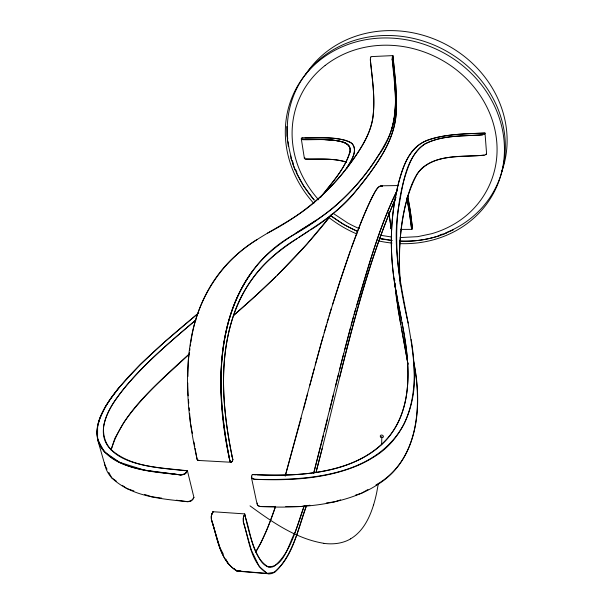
<?xml version="1.0" encoding="UTF-8"?>
<svg xmlns="http://www.w3.org/2000/svg" width="604" height="604" viewBox="0 0 604 604"><rect width="100%" height="100%" fill="white"/><g stroke="black" fill="none" stroke-linecap="round" stroke-linejoin="round"><path stroke-width="0.91" d="M195.87 319.992C171.883 340.331 147.716 360.762 127.187 384.695C117.131 397.054 106.447 410.441 103.594 426.59C100.619 467.421 160.09 467.232 187.429 470.78L193.944 497.537L191.574 500.641L187.338 501.713C161.374 498.791 131.702 496.888 111.77 477.885A81.147 46.546 -15.1 0 1 105.919 468.53L97.561 439.478L97.614 425.616L99.788 418.293L105.255 406.983L110.132 399.312L118.92 387.715L140.294 364.522L164.968 341.63L198.686 312.94M275.416 506.537L259.539 506.446L257.636 505.465L257.319 503.2L257.636 505.465L260.369 506.552C294.427 508.206 329.784 506.68 361.585 493.196A83.095 50.577 -10.2 0 0 377.704 484.536C419.402 458.919 422.694 403.502 413.393 360.324M381.826 436.33L381.652 444.778M400.014 280.784C398.134 255.296 399.833 229.482 405.586 204.56C408.953 191.959 412.366 178.429 421.464 168.607C437.983 153.854 462.845 157.365 483.064 155.273L484.166 155.16A2.96 1.185 -5.3 0 0 486.024 154.443L486.567 153.386L485.012 133.054C465.14 134.02 444.476 133.567 425.692 141.034A35.44 14.005 -6 0 0 423.011 142.333C408.055 149.958 403.042 167.655 398.685 182.521C388.651 220.868 389.482 261.396 397.674 299.992M187.776 382.944C187.361 408.425 191.521 433.793 196.957 458.617C196.436 460.852 200.143 460.097 198.391 460.444L197.41 459.84L196.957 458.617L195.1 448.432M187.927 376.473L188.335 359.841A84.719 31.144 -87.6 0 1 190.887 340.127C196.292 308.063 211.249 277.085 235.93 255.439C255.824 237.357 281.049 226.983 302.778 211.476C317.5 200.845 330.411 187.882 342.038 173.967C355.152 157.146 369.52 139.222 372.91 117.523C375.431 98.331 372.215 78.973 370.365 59.879A3.028 0.732 87.8 0 1 370.539 57.712L371.082 56.617L392.894 55.606L395.733 84.9L396.443 105.428A36.157 8.29 88.4 0 1 396.337 109.165C396.299 126.787 389.369 143.473 380.007 158.105C362.287 186.576 339.327 212.351 310.524 229.943M257.123 504.4L251.377 477.213L252.276 474.555C298.859 476.435 354.737 475.28 388.198 437.628C414.623 405.435 409.421 360.211 401.947 322.249M287.036 126.485L287.142 136.293M350.033 152.246C351.777 146.493 346.235 142.302 341.169 141.532C328.463 138.709 315.303 139.728 302.4 139.577L303.336 139.637C317.311 140.068 332.14 137.976 345.511 143.072C349.082 144.552 350.984 148.546 350.033 152.246C344.408 169.46 331.573 183.178 320.724 197.282M189.407 352.472C187.217 366.787 186.991 381.426 188.154 395.846M189.671 350.622L189.935 348.78M190.335 346.017L190.607 344.174M190.872 342.332C196.338 300.482 220.762 261.623 256.949 239.614M378.315 483.744L376.775 492.207A265.534 177.229 40.9 0 1 373.589 504.846M111.091 450.055C123.216 409.429 159.984 382.438 189.143 354.14C168.826 372.291 148.576 390.796 131.521 412.132A290.177 180.083 -7.7 0 0 127.459 417.44A245.956 150.086 -9.3 0 0 123.646 422.838L114.813 438.459L111.151 449.655M304.846 157.402L304.386 158.414A2.809 1.095 -8.9 0 0 305.465 159.033L306.387 159.094C319.388 159.38 332.864 158.12 345.541 161.751M304.476 157.991L304.386 158.414L301.321 138.98L301.789 137.999L303.238 137.961M329.505 410.909L333.491 394.593M396.05 197.312C357.998 285.012 340.475 379.833 316.149 471.799L322.128 448.651M327.474 419.206L324.423 431.558M335.552 386.16L338.618 373.748M339.629 369.671L343.744 353.325M323.434 435.552L313.597 473.551M339.697 376.919C355.016 316.813 370.516 256.232 395.182 199.169M344.793 349.233L350.584 327.255M303.367 409.837L307.625 393.634M309.829 385.261L314.178 368.878M301.2 418.066L285.277 475.801M313.665 473.287L341.645 361.615L353.499 316.639M315.258 364.869L323.042 336.654M351.166 325.103L355.741 308.674M354.08 314.556C366.673 272.744 377.877 229.973 397.07 190.577M324.152 332.759L326.507 324.62M356.813 304.899C368.78 266.273 379.176 226.628 397.251 190.29M327.126 322.498L328.372 318.293M285.194 476.05L320.815 344.567L331.392 308.289M328.999 316.209L339.395 282.989L350.335 250.932M306.5 505.525C297.704 527.881 293.574 557.968 273.023 573.113A81.495 25.481 -86 0 1 267.187 573.43L236.881 570.916C219.486 560.814 217.38 537.167 211.46 519.772L211.423 515.506L212.857 511.716L244.688 513.898C248.35 529.361 251.747 545.337 259.841 559.206C262.521 564.136 268.538 569.595 274.375 566.114C291.943 551.361 296.322 526.628 304.152 506.054M332.547 304.544C344.393 268.033 355.824 231.098 372.502 196.421C374.895 192.767 376.466 187.006 381.177 185.805L398.595 185.549M391.566 129.611C399.017 106.727 393.944 82.204 392.23 58.875L392.306 60C396.919 93.205 399.727 127.965 378.036 156.074C357.017 190.275 326.069 217.07 291.045 236.262C214.171 281.751 212.495 383.215 229.784 460.422C229.882 463.276 232.774 462.09 232.834 459.78C223.012 413.468 218.195 364.053 232.593 318.149C242.785 284.348 267.202 256.307 297.296 238.429M304.212 505.85L299.622 519.81A301.879 107.482 -88.8 0 1 297.349 526.235A253.997 87.814 -88.2 0 1 294.986 532.494C288.652 543.449 284.469 567.224 268.116 566.892C252.072 556.812 251.143 533.989 245.541 517.704L244.688 513.898L243.337 517.719L243.367 522.022C249.022 539.349 250.433 562.777 267.187 573.43L274.948 572.109C293.046 554.653 298.361 528.606 306.538 505.676M373.582 504.838C369.542 517.998 362.921 531.603 350.614 538.821M251.581 476.027L251.883 478.247L254.646 479.304C289.195 480.761 324.975 479.093 357.304 465.684A84.22 49.566 -10.1 0 0 373.687 457.1C402.521 440.029 415.862 405.48 414.359 373.061C412.222 317.659 388.848 263.729 398.565 207.761C402.876 185.851 404.906 158.15 424.71 144.077C441.992 134.888 462.566 136.315 481.471 134.903L482.581 134.79A2.99 1.148 -5.4 0 0 484.453 134.088L485.012 133.054C468.387 133.665 451.558 133.967 435.295 137.81A35.674 14.103 -6 0 0 431.868 138.761C404.839 145.564 399.433 177.833 394.752 200.883C389.429 231.853 390.554 263.676 396.654 294.442C402.664 328.334 412.109 363.208 405.994 397.825A281.373 152.895 -16 0 1 404.801 403.555A241.864 133.19 -14.9 0 1 403.223 409.361C385.126 470.622 310.509 477.356 257.13 474.812M275.598 506.326L271.483 517.877A299.312 114.481 -88.7 0 1 269.052 524.242A251.906 93.582 -88.1 0 1 266.538 530.44L260.845 542.883L255.688 552.041M275.567 506.424C270.199 521.705 264.65 537.077 256.322 551.029M351.369 248.048C358.534 229.037 365.201 209.663 375.031 191.815C376.662 189.573 378.648 185.073 382.09 186.024A33.56 8.003 89.7 0 1 382.521 186.274M370.539 57.712L370.75 57.138M243.993 515.393L243.223 518.625L243.367 522.022L251.317 550.101L259.282 566.65L267.187 573.43M406.749 197.659L408.848 208.463L411.566 228.712A2.786 0.596 89.9 0 0 412.011 229.361L412.487 228.403L410.803 214.511L407.526 195.235L410.025 208.924L412.487 228.403M184.235 470.576L187.429 470.78L184.998 473.83L180.702 474.91C153.726 471.792 121.306 470.826 101.963 448.953C88.056 428.311 106.047 403.88 118.92 387.715M193.182 499.01L190.811 501.056L188.184 501.72L176.33 500.18M251.951 271.936C212.91 326.054 217.206 398.24 229.784 460.422L230.803 462.241L232.11 461.237A4.764 1.676 -86.1 0 1 229.784 460.422C216.979 396.02 212.812 320.067 256.685 265.956C277.289 240.369 308.538 227.927 333.536 207.648C355.371 188.758 373.778 165.76 387.111 140.136C396.473 122.801 396.179 102.537 394.601 83.458M486.024 154.443L486.371 153.997M484.453 134.088L484.808 133.65M321.962 195.688C332.562 181.442 346.409 167.708 350.252 149.86L349.059 145.942C342.717 139.818 333.083 140.438 324.869 139.66M277.319 275.235L306.885 244.152L331.86 214.216C302.921 251.543 269.082 284.733 233.423 315.582L257.13 294.412L275.862 276.67M195.764 320.09C170.97 341.162 145.889 362.287 124.968 387.345A294.276 176.67 -7.8 0 0 120.815 392.562A249.354 147.142 -9.3 0 0 116.904 397.877C106.682 411.634 96.021 433.808 110.079 448.727C129.377 466.65 158.059 467.662 182.793 470.478L184.53 470.599M198.708 312.94C173.303 334.133 147.874 355.492 125.541 379.992C112.759 395.273 98.52 412.019 96.814 432.698C100.317 470.471 152.827 470.863 180.702 474.91L184.22 474.246L186.636 472.222A4.658 2.763 -15.8 0 1 180.702 474.91L144.53 470.184L119.562 462.317L104.394 451.89L97.561 439.478M325.148 65.451C315.265 73.144 307.074 82.982 301.419 94.156A106.364 95.757 26.3 0 0 293.053 120.377C290.26 138.837 293.642 157.999 301.758 174.737A106.44 95.885 26.4 0 0 317.583 198.603L318.663 199.796M308.855 231.015L298.98 237.342M315.152 221.019L295.937 233.099M267.413 233.189C302.4 215.213 333.242 189.369 355.197 156.572C362.808 145.202 370.146 133.129 372.593 119.456C375.507 100.022 372.442 80.362 370.448 60.996L370.365 59.879M367.964 489.534L361.585 493.196L355.477 495.144M375.945 484.959C418.179 461.177 422 407.541 414.185 364.748M453.234 229.928L441.864 234.828M446.492 233.023C431.724 239.176 415.627 241.887 399.667 241.17M439.516 235.651C426.605 239.886 412.909 241.766 399.342 240.988M340.648 499.886L334.541 501.841L326.334 502.973M223.352 554.253L219.947 547.669L211.46 519.772A4.621 1.653 -84.8 0 1 212.125 513.204L211.302 516.405L211.46 519.772C217.44 537.205 219.554 560.648 236.881 570.916L238.716 570.637M309.935 505.246L300.822 506.507L285.767 506.522M482.581 134.79L481.471 134.903C462.46 136.172 442.12 135.13 424.71 144.077C412.962 151.423 408.523 165.428 404.567 177.923C390.803 225.488 397.039 275.681 408.183 323.072M484.166 155.16C461.494 157.229 432.253 153.167 417.145 173.997C399.871 206.704 398.262 245.398 400.082 281.623M236.881 570.916L241.041 571.188L236.881 570.916L234.065 568.658M301.789 137.999C316.141 137.908 330.803 136.866 344.899 140.173A34.36 13.318 -8.6 0 1 347.323 140.958C360.898 145.224 351.762 160.951 346.658 168.312C350.192 161.359 358.308 151.914 352.494 144.107A34.134 13.228 -8.6 0 0 351.143 142.929C337.002 135.59 320.022 138.482 304.68 137.923M400.784 229.407L411.898 229.369M400.18 237.576L417.689 236.662L431.573 233.733A106.41 95.832 26.7 0 0 457.069 222.31C467.428 215.711 476.405 206.961 483.109 196.662A106.349 95.726 26.7 0 0 494.314 171.317C499.244 152.48 497.409 132.155 490.093 114.179A106.281 95.598 26.6 0 0 474.404 87.588C465.495 76.497 454.419 67.195 442.045 60.196A106.266 95.568 26.5 0 0 412.132 48.35C391.973 43.435 370.312 44.152 350.765 51.302A106.304 95.643 26.3 0 0 325.148 65.451M255.9 474.752L252.276 474.555M198.044 460.429L231.128 462.264M187.429 470.78L186.847 470.743M193.371 497.5L193.944 497.537M305.465 159.033C319.131 159.38 333.363 157.893 346.515 162.295M182.793 470.478L183.367 470.524M238.965 571.293L269.142 573.8M391.369 236.987L380.21 235.205M392.049 240.603L381.856 239.025M391.951 240.437L379.101 238.255M161.661 498.134L151.581 496.722L144.515 494.397M323.918 543.328C296.119 538.806 272.291 522.135 250.018 505.858M379.357 238.497L381.947 239.048M381.177 185.805L382.09 186.024M133.914 490.909L126.855 488.583L122.325 485.374M357.742 231.355C347.934 227.263 338.731 221.759 330.35 215.235M357.417 231.407L343.668 224.462L330.924 215.862M116.293 481.094L111.77 477.885L108.765 472.336M333.423 213.522L347.625 222.921A106.455 95.915 26.5 0 0 359.327 228.629M230.554 565.835L228.448 564.136L225.896 559.198M314.156 200.052L303.548 185.836L296.353 172.593M314.118 199.924C304.793 189.075 297.342 176.625 292.54 163.133M107.044 469.165L104.9 465.201L104.447 462.634M290.358 156.006L294.382 168.01M294.291 167.806L295.341 170.313M251.377 477.213L252.381 478.662L254.646 479.304C307.489 480.648 375.741 476.564 404.114 423.94C416.564 397.636 415.726 367.602 411.15 339.508M291.03 158.399L291.755 160.77M212.97 512.192L212.857 511.716L213.031 512.434M406.885 198.573L409.686 214.148L411.566 228.712M232.563 458.511L232.834 459.78L232.668 459.017M232.449 457.998L232.616 458.768M232.344 457.485L231.959 455.688C220.702 399.946 216.398 337.07 247.172 286.462A239.652 74.556 -86.1 0 1 250.29 281.698A277.228 84.681 -85.6 0 1 253.416 277.327C280.354 239.916 328.757 226.953 356.526 190.185C373.197 169.271 391.354 146.704 395.454 119.426A35.93 8.229 88.4 0 0 395.846 116.202C397.666 95.983 394.956 75.704 392.894 55.606L392.389 56.7L392.592 56.119A3.05 0.679 88 0 0 392.306 60M232.397 457.741L232.51 458.255M232.125 456.458L232.23 456.971M398.21 302.8L401.411 319.418M401.23 327.126L407.994 364.288L398.217 310.199L394.873 283.638M388.855 212.548L391.173 228.803L388.901 212.691M400.686 324.25L396.164 296.141L394.812 282.566M192.404 433.619L190.388 422.506L189.618 413.317M193.922 441.954L194.767 446.582M400.339 284.341L400.135 282.559L400.407 285.224M288.312 146.342L287.172 136.564L287.074 126.772M287.33 138.739L287.579 141.193M188.463 399.523L188.773 403.2M189.15 407.798L189.384 410.554M394.684 280.837L394.563 279.108L394.654 280.611M301.321 138.98L301.411 138.573A2.831 1.065 -8.9 0 0 303.336 139.637M287.293 127.014A111.128 100.219 26.5 0 1 380.958 35.651A111.128 100.219 26.5 0 1 500.255 115.153A111.128 100.219 26.5 0 1 445.941 232.744M442.506 234.05A111.128 100.219 26.5 0 1 439.931 234.941M296.919 172.268A111.128 100.219 26.5 0 1 295.817 169.83M293.204 163.223A111.128 100.219 26.5 0 1 292.366 160.785M291.339 157.501A111.128 100.219 26.5 0 1 288.04 141.721M287.731 139.026A111.128 100.219 26.5 0 1 287.504 136.323M305.503 74.737A110.003 99.532 26.5 0 1 443.245 43.095A110.003 99.532 26.5 0 1 501.645 171.883M391.709 229.407A2.771 0.642 89.8 0 1 391.022 227.995M350.645 538.859A77.289 49.883 49.5 0 1 323.933 543.381M313.876 203.488A111.702 100.558 26.5 0 1 341.728 46.999A111.702 100.558 26.5 0 1 500.361 121.374A111.702 100.558 26.5 0 1 399.448 243.608M391.988 243.072A111.702 100.558 26.5 0 1 378.096 240.807M356.956 234.02A111.702 100.558 26.5 0 1 328.984 217.553M380.656 437.017A1.623 1.246 20.4 0 0 383.336 436.934A1.623 1.246 20.4 0 0 381.502 435.031A1.623 1.246 20.4 0 0 380.656 437.017"/></g></svg>
